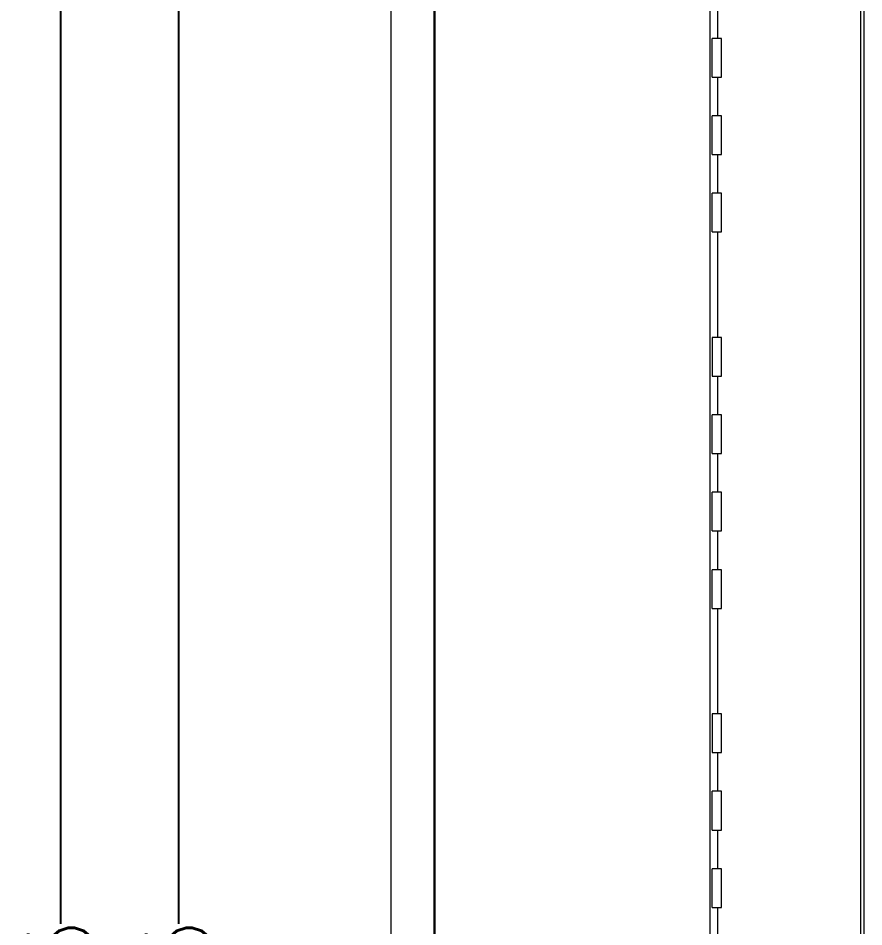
# Model space of a CAD drawing. Header units: inches. Extents: x 2395 to 4256, y 1126 to 1576.
# Drawn here: x 2554.6 to 2593.9, y 1389.01 to 1431.25 of the extents above; entities that cross this region are included whole.
import ezdxf

# ---------------------------------------------------------------- set-up
doc = ezdxf.new("R2010")
doc.units = ezdxf.units.IN
doc.header["$LTSCALE"] = 15
doc.styles.get("Standard").update_dxf_attribs({"font": 'txt', "bigfont": 'gbcbig.shx'})
doc.dimstyles.new('3', dxfattribs={"dimtxt": 3, "dimasz": 1, "dimexe": 0.18, "dimexo": 0.0625, "dimgap": 0.09, "dimtad": 0, "dimdsep": 46, "dimtxsty": 'Standard', "dimcen": 1, "dimclrd": 3, "dimclre": 3, "dimadec": 0, "dimazin": 2, "dimtfac": 1, "dimtofl": 0, "dimtmove": 0, "dimatfit": 3, "dimfxl": 1, "dimtolj": 1, "dimtzin": 0, "dimarcsym": 0})

# ---------------------------------------------------------------- blocks, each defined once
blk = doc.blocks.new('*D404')
at = {"color": 3, "lineweight": -2}
for p, q in [((2571.716, 1462.314), (2556.393, 1462.314)), ((2556.573, 1461.314), (2556.573, 1389.154)), ((2556.573, 1305.814), (2556.573, 1377.974)), ((2571.716, 1304.814), (2556.393, 1304.814))]:
    blk.add_line(p, q, dxfattribs=at)
at = {"color": 3}
for points in [[(2556.407, 1461.314), (2556.74, 1461.314), (2556.573, 1462.314)], [(2556.407, 1305.814), (2556.74, 1305.814), (2556.573, 1304.814)]]:
    blk.add_solid(points, dxfattribs=at)
at = {"layer": 'Defpoints', "color": 0}
for p in [(2556.573, 1462.314), (2571.779, 1462.314), (2571.779, 1304.814)]:
    blk.add_point(p, dxfattribs=at)
at = {"color": 0, "insert": (2556.573, 1383.564), "char_height": 3, "attachment_point": 5, "rotation": 90}
blk.add_mtext('\\A1;157.5', dxfattribs=at)
blk = doc.blocks.new('*D405')
at = {"color": 3, "lineweight": -2}
for p, q in [((2573.716, 1460.314), (2561.873, 1460.314)), ((2562.053, 1459.314), (2562.053, 1389.154)), ((2562.053, 1307.814), (2562.053, 1377.974)), ((2573.716, 1306.814), (2561.873, 1306.814))]:
    blk.add_line(p, q, dxfattribs=at)
at = {"color": 3}
for points in [[(2561.886, 1459.314), (2562.22, 1459.314), (2562.053, 1460.314)], [(2561.886, 1307.814), (2562.22, 1307.814), (2562.053, 1306.814)]]:
    blk.add_solid(points, dxfattribs=at)
at = {"layer": 'Defpoints', "color": 0}
for p in [(2573.779, 1460.314), (2562.053, 1306.814), (2573.779, 1306.814)]:
    blk.add_point(p, dxfattribs=at)
at = {"color": 0, "insert": (2562.053, 1383.564), "char_height": 3, "attachment_point": 5, "rotation": 90}
blk.add_mtext('\\A1;153.5', dxfattribs=at)

msp = doc.modelspace()

# ---------------------------------------------------------------- linework, layer by layer
at = {"color": 7, "linetype": 'Continuous', "lineweight": 15}
for p, q in [((2573.959, 1460.314), (2573.959, 1306.814)), ((2586.742, 1460.314), (2586.742, 1306.814)), ((2593.737, 1460.314), (2593.737, 1306.814)), ((2593.895, 1460.314), (2593.895, 1306.814)), ((2571.915, 1449.564), (2571.915, 1317.564)), ((2573.916, 1449.564), (2573.916, 1317.564)), ((2587.092, 1432.114), (2587.092, 1430.314)), ((2587.092, 1430.314), (2586.853, 1430.314)), ((2586.853, 1428.514), (2586.853, 1430.314)), ((2587.279, 1430.314), (2587.092, 1430.314)), ((2587.279, 1428.514), (2587.279, 1430.314)), ((2586.853, 1428.514), (2587.092, 1428.514)), ((2587.092, 1428.514), (2587.092, 1426.714)), ((2587.092, 1428.514), (2587.279, 1428.514)), ((2587.092, 1426.714), (2586.853, 1426.714)), ((2586.853, 1424.914), (2586.853, 1426.714)), ((2587.279, 1426.714), (2587.092, 1426.714)), ((2587.279, 1424.914), (2587.279, 1426.714)), ((2586.853, 1424.914), (2587.092, 1424.914)), ((2587.092, 1424.914), (2587.092, 1423.114)), ((2587.092, 1424.914), (2587.279, 1424.914)), ((2587.092, 1423.114), (2586.853, 1423.114)), ((2586.853, 1421.314), (2586.853, 1423.114)), ((2587.279, 1423.114), (2587.092, 1423.114)), ((2587.279, 1421.314), (2587.279, 1423.114)), ((2586.853, 1421.314), (2587.092, 1421.314)), ((2587.092, 1421.314), (2587.092, 1416.414)), ((2587.092, 1421.314), (2587.279, 1421.314)), ((2587.092, 1416.414), (2586.853, 1416.414)), ((2586.853, 1416.414), (2586.853, 1414.614)), ((2587.279, 1416.414), (2587.092, 1416.414)), ((2587.279, 1414.614), (2587.279, 1416.414)), ((2586.853, 1414.614), (2587.092, 1414.614)), ((2587.092, 1414.614), (2587.092, 1412.814)), ((2587.092, 1414.614), (2587.279, 1414.614)), ((2587.092, 1412.814), (2586.853, 1412.814)), ((2586.853, 1411.014), (2586.853, 1412.814)), ((2587.279, 1412.814), (2587.092, 1412.814)), ((2587.279, 1411.014), (2587.279, 1412.814)), ((2586.853, 1411.014), (2587.092, 1411.014)), ((2587.092, 1411.014), (2587.092, 1409.214)), ((2587.092, 1411.014), (2587.279, 1411.014)), ((2587.092, 1409.214), (2586.853, 1409.214)), ((2586.853, 1407.414), (2586.853, 1409.214)), ((2587.279, 1409.214), (2587.092, 1409.214)), ((2587.279, 1407.414), (2587.279, 1409.214)), ((2586.853, 1407.414), (2587.092, 1407.414)), ((2587.092, 1407.414), (2587.092, 1405.614)), ((2587.092, 1407.414), (2587.279, 1407.414)), ((2587.092, 1405.614), (2586.853, 1405.614)), ((2586.853, 1403.814), (2586.853, 1405.614)), ((2587.279, 1405.614), (2587.092, 1405.614)), ((2587.279, 1403.814), (2587.279, 1405.614)), ((2586.853, 1403.814), (2587.092, 1403.814)), ((2587.092, 1403.814), (2587.092, 1398.914)), ((2587.092, 1403.814), (2587.279, 1403.814)), ((2587.092, 1398.914), (2586.853, 1398.914)), ((2586.853, 1398.914), (2586.853, 1397.114)), ((2587.279, 1398.914), (2587.092, 1398.914)), ((2587.279, 1397.114), (2587.279, 1398.914)), ((2586.853, 1397.114), (2587.092, 1397.114)), ((2587.092, 1397.114), (2587.092, 1395.314)), ((2587.092, 1397.114), (2587.279, 1397.114)), ((2587.092, 1395.314), (2586.853, 1395.314)), ((2586.853, 1393.514), (2586.853, 1395.314)), ((2587.279, 1395.314), (2587.092, 1395.314)), ((2587.279, 1393.514), (2587.279, 1395.314)), ((2586.853, 1393.514), (2587.092, 1393.514)), ((2587.092, 1393.514), (2587.092, 1391.714)), ((2587.092, 1393.514), (2587.279, 1393.514)), ((2587.092, 1391.714), (2586.853, 1391.714)), ((2586.853, 1389.914), (2586.853, 1391.714)), ((2587.279, 1391.714), (2587.092, 1391.714)), ((2587.279, 1389.914), (2587.279, 1391.714)), ((2586.853, 1389.914), (2587.092, 1389.914)), ((2587.092, 1389.914), (2587.092, 1388.114)), ((2587.092, 1389.914), (2587.279, 1389.914))]:
    msp.add_line(p, q, dxfattribs=at)

# ---------------------------------------------------------------- dimensions: what is measured, and where the dimension line sits
for base, p1, p2, picture, middle in [((2556.573, 1462.314), (2571.779, 1304.814), (2571.779, 1462.314), '*D404', (2556.573, 1383.564)), ((2562.053, 1306.814), (2573.779, 1460.314), (2573.779, 1306.814), '*D405', (2562.053, 1383.564))]:
    dim = msp.add_linear_dim(base=base, p1=p1, p2=p2, angle=90, dimstyle='3')
    dim.commit()
    dim.dimension.update_dxf_attribs({"geometry": picture, "text_midpoint": middle})

doc.saveas('drawing.dxf')
